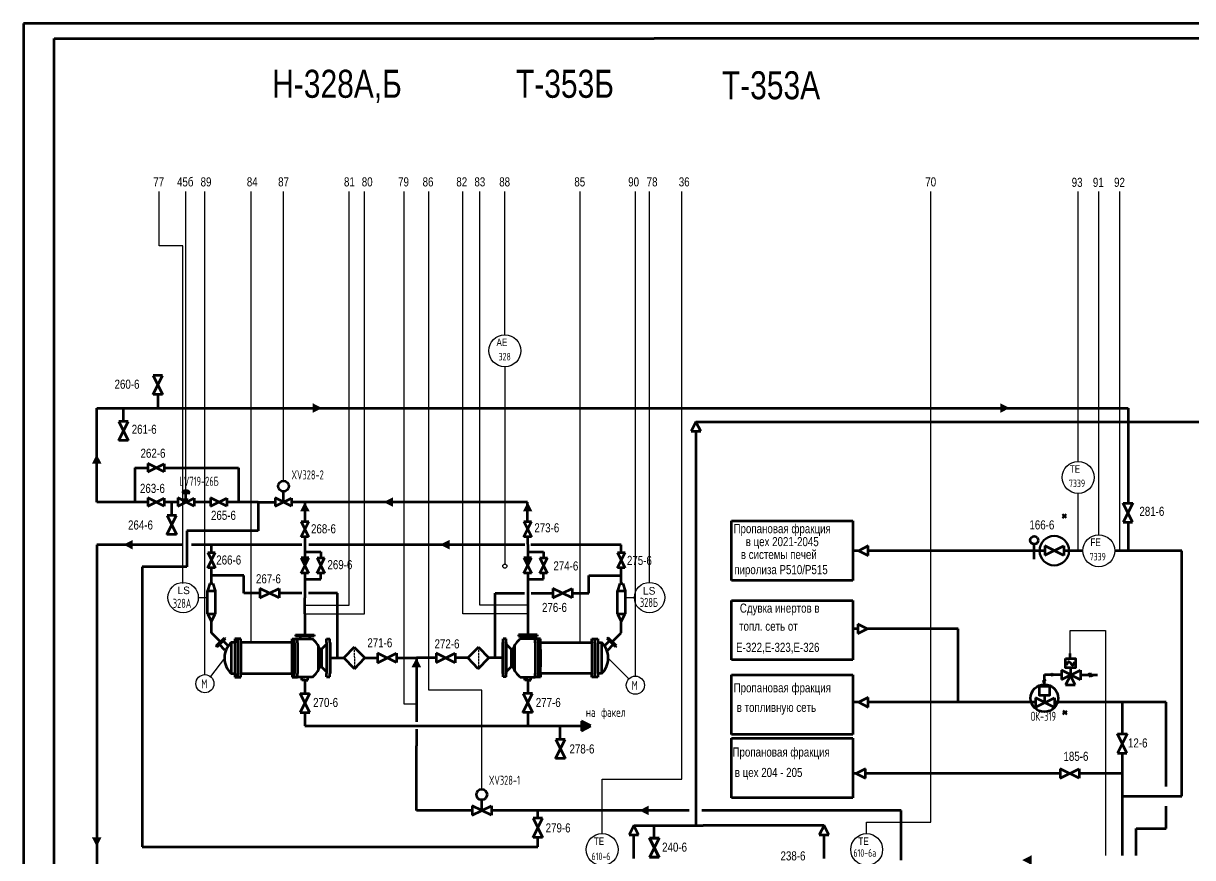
# Model space of a CAD drawing. Extents: x 906 to 2746, y -85 to 594.
# Drawn here: x 906.2 to 1291.4, y 319.2 to 594 of the extents above; entities that cross this region are included whole.
import ezdxf

# ---------------------------------------------------------------- set-up
doc = ezdxf.new("R2010")
doc.units = 0
doc.header["$MEASUREMENT"] = 0
doc.linetypes.add('STROKED', pattern=[6.5, 5, -1.5])
doc.layers.add('1', color=7, linetype='CONTINUOUS')
doc.layers.add('2', color=7, linetype='CONTINUOUS')
doc.styles.get("Standard").update_dxf_attribs({"font": 'MDM_Win'})
doc.styles.add('стиль1', font='txt.shx', dxfattribs={"width": 0.6})

msp = doc.modelspace()

# ---------------------------------------------------------------- hatches: boundary and pattern name
at = {"layer": '1', "lineweight": 30, "ltscale": 100}
msp.add_hatch(color=256, dxfattribs=at).paths.add_polyline_path([(1090.07, 364.12), (1093.15, 362.54), (1090.07, 360.97), (1090.07, 362.54)])
at = {"layer": '2', "lineweight": 80}
h = msp.add_hatch(color=256, dxfattribs=at)
h.paths.add_polyline_path([(998.94, 417.92), (997.69, 417.92), (998.93, 415.4), (998.94, 415.42)])
h.paths.add_polyline_path([(1000.19, 417.92), (998.94, 417.92), (998.94, 415.42)])
h = msp.add_hatch(color=256, dxfattribs=at)
h.paths.add_polyline_path([(1072.35, 417.92), (1071.1, 417.92), (1072.34, 415.4), (1072.35, 415.42)])
h.paths.add_polyline_path([(1073.6, 417.92), (1072.35, 417.92), (1072.35, 415.42)])

# ---------------------------------------------------------------- linework, layer by layer
at = {"layer": '1', "lineweight": 80}
for p, q in [((1093.97, 594), (906.16, 594)), ((906.16, 594), (906.16, -84.88)), ((2354.97, 594), (1093.97, 594)), ((916.35, -79.88), (916.35, 589)), ((916.35, 589), (1113.97, 589)), ((2349.97, 589), (1113.97, 589)), ((952.02, 478), (948.87, 478)), ((948.87, 478), (952.02, 471.7)), ((948.93, 471.7), (952.02, 478)), ((952.02, 471.7), (948.93, 471.7)), ((950.46, 471.7), (950.46, 467.27)), ((939.16, 462.84), (939.16, 467.27)), ((937.57, 456.54), (940.72, 462.84)), ((940.72, 462.84), (937.63, 462.84)), ((937.63, 462.84), (940.72, 456.54)), ((1127.78, 462.71), (1126.2, 459.62)), ((1127.78, 462.71), (1170.32, 462.71)), ((1129.35, 459.62), (1127.78, 462.71)), ((1170.32, 462.71), (1346.69, 462.71)), ((1126.2, 459.62), (1129.35, 459.62)), ((1127.78, 459.62), (1127.78, 329.71)), ((940.72, 456.54), (937.57, 456.54)), ((947.12, 448.99), (947.12, 446.29)), ((952.52, 446.29), (947.12, 448.99)), ((947.12, 446.29), (952.52, 448.93)), ((952.52, 448.93), (952.52, 446.29)), ((958.47, 439.38), (960.99, 439.38)), ((959.73, 436.3), (959.73, 439.38)), ((947.12, 437.66), (947.12, 434.96)), ((952.52, 434.96), (947.12, 437.66)), ((947.12, 434.96), (952.52, 437.61)), ((952.52, 437.61), (952.52, 434.96)), ((955.03, 431.87), (955.03, 436.3)), ((957, 437.66), (957, 434.96)), ((962.4, 434.96), (957, 437.66)), ((957, 434.96), (962.4, 437.61)), ((959.73, 436.3), (959.41, 437.62)), ((959.73, 436.3), (960.11, 437.62)), ((962.4, 437.61), (962.4, 434.96)), ((967.78, 437.66), (967.78, 434.96)), ((973.18, 434.96), (967.78, 437.66)), ((967.78, 434.96), (973.18, 437.61)), ((973.18, 437.61), (973.18, 434.96)), ((989.14, 437.66), (989.14, 434.96)), ((994.54, 434.96), (989.14, 437.66)), ((989.14, 434.96), (994.54, 437.61)), ((994.54, 437.61), (994.54, 434.96)), ((1271.68, 429.68), (1268.59, 435.98)), ((1268.59, 435.98), (1271.74, 435.98)), ((1271.74, 435.98), (1268.59, 429.68)), ((953.44, 425.57), (956.59, 431.87)), ((956.59, 431.87), (953.51, 431.87)), ((953.51, 431.87), (956.59, 425.57)), ((997.68, 429.88), (1000.13, 424.88)), ((997.68, 424.88), (1000.18, 429.88)), ((1071.09, 429.88), (1073.54, 424.88)), ((1071.09, 424.88), (1073.59, 429.88)), ((1139.46, 410.45), (1139.46, 430.1)), ((1139.46, 430.1), (1179.53, 430.1)), ((1179.53, 430.1), (1179.53, 410.45)), ((1268.59, 429.68), (1271.68, 429.68)), ((956.59, 425.57), (953.44, 425.57)), ((1000.13, 424.88), (997.68, 424.88)), ((1073.54, 424.88), (1071.09, 424.88)), ((1181.41, 420.27), (1179.53, 420.27)), ((1184.5, 421.85), (1181.41, 420.27)), ((1181.41, 420.27), (1184.5, 418.7)), ((1184.5, 418.7), (1184.5, 421.85)), ((1242.73, 420.27), (1184.5, 420.27)), ((1239.26, 417.44), (1239.26, 422.41)), ((1242.73, 421.83), (1242.73, 418.75)), ((1242.73, 418.75), (1249.03, 421.83)), ((1249.03, 418.68), (1242.73, 421.83)), ((1249.03, 421.83), (1249.03, 418.68)), ((1255.26, 420.27), (1249.03, 420.27)), ((1287.87, 420.27), (1265.78, 420.27)), ((1287.87, 339.4), (1287.87, 420.27)), ((966.89, 419.64), (969.34, 414.64)), ((966.89, 414.64), (969.39, 419.64)), ((997.69, 417.92), (1000.14, 412.92)), ((1000.19, 417.92), (997.69, 417.92)), ((997.69, 412.92), (1000.19, 417.92)), ((1002.93, 417.92), (1005.38, 412.92)), ((1002.93, 412.92), (1005.43, 417.92)), ((1071.1, 417.92), (1073.55, 412.92)), ((1073.6, 417.92), (1071.1, 417.92)), ((1071.1, 412.92), (1073.6, 417.92)), ((1076.33, 417.92), (1078.78, 412.92)), ((1076.33, 412.92), (1078.83, 417.92)), ((1101.93, 419.64), (1104.38, 414.64)), ((1101.93, 414.64), (1104.43, 419.64)), ((969.34, 414.64), (966.89, 414.64)), ((1000.14, 412.92), (997.69, 412.92)), ((1005.38, 412.92), (1002.93, 412.92)), ((1073.55, 412.92), (1071.1, 412.92)), ((1078.78, 412.92), (1076.33, 412.92)), ((1104.38, 414.64), (1101.93, 414.64)), ((1179.53, 410.45), (1139.46, 410.45)), ((990.39, 404.78), (984.09, 407.87)), ((984.09, 407.87), (984.09, 404.72)), ((984.09, 404.72), (990.39, 407.87)), ((990.39, 407.87), (990.39, 404.78)), ((1086.97, 404.78), (1080.67, 407.87)), ((1080.67, 407.87), (1080.67, 404.72)), ((1080.67, 404.72), (1086.97, 407.87)), ((1086.97, 407.87), (1086.97, 404.78)), ((1139.46, 384.27), (1139.46, 403.92)), ((1139.46, 403.92), (1179.53, 403.92)), ((1179.53, 403.92), (1179.53, 384.27)), ((966.88, 399.46), (968.13, 396.96)), ((968.13, 396.96), (969.38, 399.46)), ((1101.91, 399.46), (1103.16, 396.96)), ((1103.16, 396.96), (1104.41, 399.46)), ((1181.11, 394.54), (1179.65, 394.54)), ((1184.2, 394.54), (1181.11, 396.11)), ((1181.11, 396.11), (1181.11, 392.96)), ((1181.11, 392.96), (1184.2, 394.54)), ((1214.15, 394.54), (1184.2, 394.54)), ((1214.15, 370.32), (1214.15, 394.54)), ((1029.12, 383.43), (1022.82, 386.51)), ((1022.82, 386.51), (1022.82, 383.36)), ((1022.82, 383.36), (1029.12, 386.51)), ((1029.12, 386.51), (1029.12, 383.43)), ((1042.17, 386.51), (1042.17, 383.43)), ((1042.17, 383.43), (1048.47, 386.51)), ((1048.47, 383.36), (1042.17, 386.51)), ((1048.47, 386.51), (1048.47, 383.36)), ((1251.14, 384.83), (1251.14, 386.37)), ((1179.53, 384.27), (1139.46, 384.27)), ((1251.34, 379.35), (1251.34, 381.67)), ((1139.46, 359.73), (1139.46, 379.39)), ((1139.46, 379.39), (1179.53, 379.39)), ((1179.53, 379.39), (1179.53, 359.73)), ((1243.04, 377.82), (1242.07, 377.33)), ((1242.62, 375.7), (1242.62, 379.5)), ((1242.62, 379.5), (1248.16, 379.5)), ((1244.48, 379.86), (1245.15, 379.14)), ((1245.03, 379.86), (1245.63, 379.2)), ((1248.22, 380.91), (1248.22, 377.82)), ((1248.22, 377.82), (1254.52, 380.91)), ((1254.52, 377.76), (1248.22, 380.91)), ((1251.17, 379.13), (1249.6, 376.04)), ((1252.75, 376.04), (1251.17, 379.13)), ((1254.52, 380.91), (1254.52, 377.76)), ((1254.52, 379.33), (1260.08, 379.33)), ((1257, 379.9), (1257.77, 378.67)), ((1257.61, 380.05), (1258.23, 378.67)), ((1242.92, 377.33), (1242.01, 376.91)), ((1249.6, 376.04), (1252.75, 376.04)), ((997.37, 373.24), (1000.46, 373.24)), ((1000.46, 373.24), (997.37, 366.94)), ((1000.52, 366.94), (997.37, 373.24)), ((1070.77, 366.94), (1073.92, 373.24)), ((1073.92, 373.24), (1070.84, 373.24)), ((1070.84, 373.24), (1073.92, 366.94)), ((1181.41, 370.32), (1179.78, 370.32)), ((1184.5, 371.89), (1181.41, 370.32)), ((1181.41, 370.32), (1184.5, 368.74)), ((1184.5, 368.74), (1184.5, 371.89)), ((1239.38, 370.32), (1184.5, 370.32)), ((1239.63, 371.8), (1239.63, 368.71)), ((1239.63, 368.71), (1245.93, 371.8)), ((1245.93, 368.65), (1239.63, 371.8)), ((1242.75, 370.24), (1242.75, 372.57)), ((1268.29, 370.32), (1245.62, 370.32)), ((1245.93, 371.8), (1245.93, 368.65)), ((1268.29, 359.9), (1268.29, 370.32)), ((1282.77, 370.32), (1268.29, 370.32)), ((1282.77, 342.57), (1282.77, 370.32)), ((997.37, 366.94), (1000.52, 366.94)), ((1073.92, 366.94), (1070.77, 366.94)), ((1083.09, 358.11), (1083.09, 362.54)), ((1093.15, 362.54), (1090.07, 364.12)), ((1090.07, 364.12), (1090.07, 360.97)), ((1090.07, 360.97), (1093.15, 362.54)), ((1179.53, 359.73), (1139.46, 359.73)), ((1139.46, 338.81), (1139.46, 358.46)), ((1139.46, 358.46), (1179.53, 358.46)), ((1179.53, 358.46), (1179.53, 338.81)), ((1269.8, 353.6), (1266.71, 359.9)), ((1266.71, 359.9), (1269.86, 359.9)), ((1269.86, 359.9), (1266.72, 353.6)), ((1081.5, 351.81), (1084.65, 358.11)), ((1084.65, 358.11), (1081.56, 358.11)), ((1081.56, 358.11), (1084.65, 351.81)), ((1084.65, 351.81), (1081.5, 351.81)), ((1266.72, 353.6), (1269.8, 353.6)), ((1268.29, 319.9), (1268.29, 353.6)), ((1180.57, 346.86), (1179.53, 346.86)), ((1183.65, 348.44), (1180.57, 346.86)), ((1180.57, 346.86), (1183.65, 345.29)), ((1183.65, 345.29), (1183.65, 348.44)), ((1247.77, 346.86), (1183.65, 346.86)), ((1247.77, 348.44), (1247.77, 345.35)), ((1247.77, 345.35), (1254.07, 348.44)), ((1254.07, 345.29), (1247.77, 348.44)), ((1254.07, 348.44), (1254.07, 345.29)), ((1268.29, 346.86), (1254.07, 346.86)), ((1268.29, 339.4), (1274.96, 339.4)), ((1274.96, 339.4), (1281.26, 339.4)), ((1281.26, 339.4), (1287.87, 339.4)), ((1054.06, 336.27), (1054.06, 333.18)), ((1054.06, 333.18), (1060.36, 336.27)), ((1060.36, 333.12), (1054.06, 336.27)), ((1060.36, 336.27), (1060.36, 333.12)), ((1179.53, 338.81), (1139.46, 338.81)), ((1282.77, 328.78), (1282.77, 336.11)), ((1074.1, 325.81), (1077.25, 332.11)), ((1077.25, 332.11), (1074.17, 332.11)), ((1074.17, 332.11), (1077.25, 325.81)), ((1107.31, 329.71), (1105.73, 326.62)), ((1107.31, 329.71), (1130.14, 329.71)), ((1108.88, 326.62), (1107.31, 329.71)), ((1114.06, 325.58), (1114.06, 329.71)), ((1114.06, 325.58), (1114.06, 329.71)), ((1169.99, 329.71), (1130.14, 329.71)), ((1169.99, 329.71), (1168.42, 326.62)), ((1171.57, 326.62), (1169.99, 329.71)), ((1272.82, 328.78), (1282.77, 328.78)), ((1272.82, 319.9), (1272.82, 328.78)), ((1077.25, 325.81), (1074.1, 325.81)), ((1105.73, 326.62), (1108.88, 326.62)), ((1107.31, 318.85), (1107.31, 326.62)), ((1115.62, 325.58), (1112.47, 325.58)), ((1112.47, 325.58), (1115.62, 319.28)), ((1115.58, 319.28), (1112.5, 325.58)), ((1112.5, 325.58), (1115.65, 325.58)), ((1115.65, 325.58), (1112.5, 319.28)), ((1112.53, 319.28), (1115.62, 325.58)), ((1168.42, 326.62), (1171.57, 326.62)), ((1169.99, 318.85), (1169.99, 326.62)), ((1112.5, 319.28), (1115.58, 319.28)), ((1115.62, 319.28), (1112.53, 319.28))]:
    msp.add_line(p, q, dxfattribs=at)
at = {"layer": '1', "lineweight": 30, "ltscale": 100}
for p, q in [((950.92, 520.68), (950.92, 538.59)), ((959.73, 440.01), (959.73, 538.59)), ((965.96, 379.45), (965.96, 538.64)), ((981.23, 390.07), (981.23, 538.64)), ((991.86, 443.28), (991.86, 538.64)), ((1013.47, 402.32), (1013.47, 538.64)), ((1018.6, 399.53), (1018.6, 538.64)), ((1031.67, 369.72), (1031.67, 538.64)), ((1039.71, 374.31), (1039.71, 538.64)), ((1050.94, 399.53), (1050.94, 538.64)), ((1056.56, 402.32), (1056.56, 538.64)), ((1064.8, 491.41), (1064.8, 538.64)), ((1089.68, 390.07), (1089.68, 538.64)), ((1107.81, 378.95), (1107.81, 538.64)), ((1112.49, 409.83), (1112.49, 538.64)), ((1123.16, 344.97), (1123.16, 538.64)), ((1253.72, 449.69), (1253.72, 538.64)), ((1260.52, 425.54), (1260.52, 538.64)), ((1267.5, 420.27), (1267.5, 538.64)), ((958.72, 520.68), (950.92, 520.68)), ((958.72, 409.49), (958.72, 520.68)), ((1064.8, 480.89), (1064.8, 415.87)), ((1253.72, 420.27), (1253.72, 439.17)), ((998.94, 402.32), (1013.47, 402.32)), ((1072.35, 402.32), (1056.56, 402.32)), ((998.94, 399.53), (1018.6, 399.53)), ((1072.35, 399.53), (1050.94, 399.53)), ((972.39, 384.92), (967.76, 378.84)), ((1098.9, 384.92), (1105.71, 378.08)), ((1057.18, 374.31), (1039.71, 374.31)), ((1057.18, 341.69), (1057.18, 374.31)), ((1035.65, 369.72), (1031.67, 369.72)), ((1096.87, 327.06), (1096.87, 344.97)), ((1096.87, 344.97), (1123.16, 344.97))]:
    msp.add_line(p, q, dxfattribs=at)
at = {"layer": '1', "lineweight": 30}
for p, q in [((1205.14, 330.88), (1205.14, 538.64)), ((1251.14, 386.37), (1251.14, 393.99)), ((1251.14, 393.99), (1262.69, 393.99)), ((1262.69, 393.99), (1262.69, 319.9)), ((1184.03, 327.06), (1184.03, 330.88)), ((1184.03, 330.88), (1205.14, 330.88))]:
    msp.add_line(p, q, dxfattribs=at)
at = {"layer": '1', "lineweight": 80, "ltscale": 100}
for p, q in [((930.32, 436.3), (930.32, 467.27)), ((930.32, 467.27), (1270.17, 467.27)), ((1270.17, 467.27), (1270.17, 435.98)), ((942.93, 447.62), (942.93, 436.3)), ((942.93, 447.62), (947.12, 447.62)), ((952.52, 447.62), (976.99, 447.62)), ((976.99, 447.62), (976.99, 436.3)), ((991.86, 436.3), (991.86, 439.76)), ((942.93, 436.3), (930.32, 436.3)), ((947.12, 436.3), (942.93, 436.3)), ((955.03, 436.3), (952.52, 436.3)), ((957, 436.3), (955.03, 436.3)), ((967.78, 436.3), (962.4, 436.3)), ((983.47, 436.3), (973.18, 436.3)), ((983.47, 436.3), (988.87, 436.3)), ((983.47, 436.3), (983.47, 426.87)), ((989.14, 436.3), (988.87, 436.3)), ((998.92, 436.3), (994.54, 436.3)), ((1072.32, 436.3), (998.92, 436.3)), ((998.92, 436.3), (998.92, 429.88)), ((1072.32, 429.88), (1072.32, 436.3)), ((997.68, 429.88), (1000.18, 429.88)), ((1071.09, 429.88), (1073.59, 429.88)), ((1270.17, 429.68), (1270.17, 420.27)), ((983.47, 426.87), (959.97, 426.87)), ((959.97, 426.87), (959.97, 414.91)), ((998.92, 424.88), (998.93, 419.92)), ((1072.32, 424.88), (1072.34, 419.92)), ((930.32, 422.26), (930.32, 408.92)), ((958.49, 422.26), (930.32, 422.26)), ((997.96, 422.26), (961.51, 422.26)), ((968.13, 419.64), (968.13, 422.26)), ((1071.38, 422.26), (1000.18, 422.26)), ((1103.16, 422.26), (1073.39, 422.26)), ((1103.16, 419.64), (1103.16, 422.26)), ((966.89, 419.64), (969.39, 419.64)), ((998.93, 419.92), (1004.18, 419.92)), ((998.93, 419.92), (998.93, 417.92)), ((1002.93, 417.92), (1005.43, 417.92)), ((1004.18, 419.92), (1004.18, 417.92)), ((1072.34, 419.92), (1077.58, 419.92)), ((1072.34, 419.92), (1072.34, 417.92)), ((1076.33, 417.92), (1078.83, 417.92)), ((1077.58, 419.92), (1077.58, 417.92)), ((1101.93, 419.64), (1104.43, 419.64)), ((959.97, 414.91), (945.29, 414.91)), ((945.29, 414.91), (945.29, 322.73)), ((968.13, 409.49), (968.13, 414.64)), ((998.94, 412.92), (998.94, 404.72)), ((1004.18, 410.92), (1004.18, 412.92)), ((1072.35, 412.92), (1072.35, 399.53)), ((1077.58, 410.92), (1077.58, 412.92)), ((1103.16, 409.49), (1103.16, 414.64)), ((930.32, 408.92), (930.32, 133.14)), ((967.63, 409.49), (966.88, 407.1)), ((968.13, 409.49), (967.63, 409.49)), ((978.8, 412.1), (968.13, 412.1)), ((968.13, 409.49), (968.63, 409.49)), ((968.63, 409.49), (969.38, 407.1)), ((978.8, 406.31), (978.8, 412.1)), ((998.94, 410.92), (1004.18, 410.92)), ((1072.35, 410.92), (1077.58, 410.92)), ((1092.49, 406.31), (1092.49, 412.1)), ((1092.49, 412.1), (1103.16, 412.1)), ((1102.66, 409.49), (1101.91, 407.1)), ((1103.16, 409.49), (1102.66, 409.49)), ((1103.16, 409.49), (1103.66, 409.49)), ((1103.66, 409.49), (1104.41, 407.1)), ((966.88, 399.46), (966.88, 407.1)), ((966.88, 407.1), (969.38, 407.1)), ((969.38, 407.1), (969.38, 399.46)), ((984.09, 406.31), (978.8, 406.31)), ((997.86, 406.31), (990.39, 406.31)), ((998.94, 399.53), (998.94, 404.72)), ((1009.64, 406.31), (1000.13, 406.31)), ((1009.64, 384.93), (1009.64, 406.31)), ((1061.65, 384.93), (1061.65, 406.31)), ((1061.65, 406.31), (1071.27, 406.31)), ((1073.53, 406.31), (1080.67, 406.31)), ((1086.97, 406.31), (1092.49, 406.31)), ((1101.91, 399.46), (1101.91, 407.1)), ((1101.91, 407.1), (1104.41, 407.1)), ((1104.41, 407.1), (1104.41, 399.46)), ((966.88, 399.46), (969.38, 399.46)), ((1101.91, 399.46), (1104.41, 399.46)), ((1007.23, 384.93), (1011.75, 384.93)), ((1018.7, 384.94), (1022.82, 384.94)), ((1029.12, 384.95), (1035.65, 384.95)), ((1042.17, 384.95), (1035.65, 384.95)), ((1035.65, 384.95), (1035.65, 363.87)), ((1052.59, 384.94), (1048.47, 384.94)), ((1064.06, 384.93), (1059.54, 384.93)), ((997.94, 377.64), (997.94, 378.64)), ((998.94, 377.64), (997.94, 377.64)), ((998.94, 377.64), (999.94, 377.64)), ((998.94, 377.64), (998.94, 373.24)), ((999.94, 377.64), (999.94, 378.64)), ((1071.35, 377.64), (1071.35, 378.64)), ((1072.35, 377.64), (1071.35, 377.64)), ((1072.35, 377.64), (1073.35, 377.64)), ((1072.35, 377.64), (1072.35, 373.24)), ((1073.35, 377.64), (1073.35, 378.64)), ((998.94, 366.94), (998.94, 362.54)), ((1072.35, 366.94), (1072.35, 362.54)), ((998.94, 362.54), (1072.35, 362.54)), ((1072.35, 362.54), (1090.07, 362.54)), ((1035.65, 361.52), (1035.65, 355.98)), ((1035.65, 334.71), (1035.65, 355.98)), ((1057.18, 334.71), (1057.18, 338.17)), ((1054.06, 334.71), (1035.65, 334.71)), ((1125.56, 334.71), (1060.36, 334.71)), ((1075.69, 332.11), (1075.69, 334.71)), ((1195.42, 334.71), (1129.73, 334.71)), ((1195.42, 318.35), (1195.42, 334.71)), ((1075.69, 322.73), (1075.69, 325.81)), ((945.29, 322.73), (959.97, 322.73)), ((959.97, 322.73), (1075.69, 322.73))]:
    msp.add_line(p, q, dxfattribs=at)
at = {"layer": '1', "lineweight": 50}
for p, q in [((1248.52, 431.64), (1249.81, 431.65)), ((1248.53, 431.02), (1249.77, 432.27)), ((1248.55, 432.29), (1249.77, 431.06)), ((1248.72, 366.33), (1249.97, 367.57)), ((1248.72, 366.95), (1250, 366.95)), ((1248.74, 367.59), (1249.97, 366.36))]:
    msp.add_line(p, q, dxfattribs=at)
at = {"layer": '1', "linetype": 'STROKED', "lineweight": 30, "ltscale": 0.151}
for p, q in [((1015.19, 388.53), (1015.23, 381.38)), ((1056.11, 388.53), (1056.07, 381.38))]:
    msp.add_line(p, q, dxfattribs=at)
at = {"layer": '1', "lineweight": 80}
for points in [[(1249.59, 384.8), (1252.83, 384.8), (1252.83, 381.7), (1249.59, 381.7)], [(1241, 375.7), (1244.24, 375.7), (1244.24, 372.6), (1241, 372.6)]]:
    msp.add_lwpolyline(points, close=True, dxfattribs=at)
at = {"layer": '1', "lineweight": 30}
for centre in [(1064.8, 486.15), (1253.72, 444.43), (1260.52, 420.27), (1096.87, 321.8), (1184.03, 321.8)]:
    msp.add_circle(centre, 5.26, dxfattribs=at)
at = {"layer": '1', "lineweight": 80, "ltscale": 100}
for centre in [(991.86, 441.52), (1057.18, 339.93)]:
    msp.add_circle(centre, 1.76, dxfattribs=at)
at = {"layer": '1', "lineweight": 80}
msp.add_circle((1239.26, 423.72), 1.31, dxfattribs=at)
at = {"layer": '1', "lineweight": 50}
msp.add_circle((1245.85, 420.27), 4.85, dxfattribs=at)
at = {"layer": '1', "lineweight": 30, "ltscale": 100}
msp.add_circle((1064.8, 415.19), 0.683, dxfattribs=at)
at = {"layer": '1', "lineweight": 60}
msp.add_circle((1242.59, 371.68), 4.52, dxfattribs=at)
at = {"layer": '1', "lineweight": 80}
msp.add_arc((959.73, 438.44), 1.58, 36.8699, 143.1301, dxfattribs=at)
msp.add_spline([(1250, 382.58), (1250.67, 383.73), (1251.87, 382.64), (1252.6, 383.61)], degree=3, dxfattribs=at)
for points in [[(1004.58, 467.27), (1001.5, 468.85), (1001.5, 465.7)], [(1231.15, 467.27), (1228.06, 468.85), (1228.06, 465.7)], [(930.32, 452.01), (928.75, 448.93), (931.9, 448.93)], [(998.92, 436.3), (997.34, 433.21), (1000.49, 433.21)], [(1024.87, 436.3), (1027.96, 434.72), (1027.96, 437.87)], [(1072.32, 436.3), (1070.75, 433.21), (1073.9, 433.21)], [(939.09, 422.26), (942.18, 420.68), (942.18, 423.83)], [(1043.49, 422.26), (1046.58, 420.68), (1046.58, 423.83)], [(1035.65, 384.95), (1034.07, 381.87), (1037.22, 381.87)], [(1109.15, 334.71), (1112.23, 333.13), (1112.23, 336.28)], [(930.32, 322.73), (931.9, 325.81), (928.75, 325.81)], [(1235.27, 318.35), (1238.36, 316.77), (1238.36, 319.92)]]:
    msp.add_solid(points, dxfattribs=at)
at = {"layer": '2', "lineweight": 30}
for p, q in [((963.8, 404.83), (966.88, 404.83)), ((1104.41, 404.83), (1107.49, 404.83))]:
    msp.add_line(p, q, dxfattribs=at)
at = {"layer": '2', "lineweight": 80}
for p, q in [((968.13, 393.22), (968.13, 396.96)), ((998.94, 399.53), (998.94, 392.61)), ((1072.35, 399.53), (1072.35, 392.61)), ((1103.16, 393.22), (1103.16, 396.96)), ((971.08, 390.26), (968.13, 393.22)), ((1100.21, 390.26), (1103.16, 393.22)), ((969.73, 388.91), (972.43, 391.61)), ((970.05, 388.6), (970.78, 389.33)), ((970.78, 389.33), (971.38, 389.93)), ((972.58, 387.54), (970.78, 389.33)), ((971.38, 389.93), (972.02, 390.56)), ((972.02, 390.56), (972.75, 391.3)), ((973.65, 388.93), (972.02, 390.56)), ((972.43, 391.61), (972.75, 391.3)), ((975.8, 390.07), (974.66, 390.07)), ((974.66, 390.07), (974.66, 379.77)), ((977.83, 391.21), (975.8, 391.21)), ((975.8, 391.21), (975.8, 390.07)), ((975.8, 390.07), (975.8, 379.77)), ((976.81, 389.95), (976.81, 391.21)), ((976.81, 389.95), (976.81, 379.77)), ((977.83, 390.07), (977.83, 391.21)), ((977.83, 390.07), (977.83, 379.81)), ((994.74, 390.07), (977.83, 390.07)), ((994.74, 390.07), (994.74, 391.21)), ((994.74, 391.21), (996.51, 391.21)), ((994.74, 379.77), (994.74, 390.07)), ((995.47, 389.95), (995.47, 391.21)), ((995.47, 389.95), (995.47, 379.77)), ((995.86, 392.61), (995.86, 392.1)), ((995.86, 392.61), (1002.02, 392.61)), ((998.94, 392.1), (995.86, 392.1)), ((996.51, 389.95), (996.51, 391.21)), ((996.51, 391.21), (1001.38, 391.21)), ((996.51, 389.95), (996.51, 379.77)), ((997.4, 392.1), (997.4, 391.21)), ((1002.02, 392.1), (998.94, 392.1)), ((1000.48, 392.1), (1000.48, 391.21)), ((1002.02, 392.61), (1002.02, 392.1)), ((1006.06, 389.46), (1004.4, 387.8)), ((1006.06, 390.01), (1006.06, 391.27)), ((1006.06, 391.27), (1007.09, 391.27)), ((1006.06, 390.01), (1006.06, 379.84)), ((1007.09, 390.01), (1007.09, 391.27)), ((1007.09, 390.01), (1007.09, 379.84)), ((1007.09, 390.01), (1007.23, 390.01)), ((1007.23, 390.01), (1007.23, 379.84)), ((1064.2, 390.01), (1064.06, 390.01)), ((1064.06, 390.01), (1064.06, 379.84)), ((1064.2, 390.01), (1064.2, 391.27)), ((1065.24, 391.27), (1064.2, 391.27)), ((1064.2, 390.01), (1064.2, 379.84)), ((1065.24, 390.01), (1065.24, 391.27)), ((1065.24, 390.01), (1065.24, 379.84)), ((1065.24, 389.46), (1066.89, 387.8)), ((1069.27, 392.61), (1069.27, 392.1)), ((1075.43, 392.61), (1069.27, 392.61)), ((1069.27, 392.1), (1072.35, 392.1)), ((1074.79, 391.21), (1069.91, 391.21)), ((1070.81, 392.1), (1070.81, 391.21)), ((1072.35, 392.1), (1075.43, 392.1)), ((1073.89, 392.1), (1073.89, 391.21)), ((1074.79, 389.95), (1074.79, 391.21)), ((1076.55, 391.21), (1074.79, 391.21)), ((1074.79, 389.95), (1074.79, 379.77)), ((1075.43, 392.61), (1075.43, 392.1)), ((1075.82, 389.95), (1075.82, 391.21)), ((1075.82, 389.95), (1075.82, 379.77)), ((1076.55, 390.07), (1076.55, 391.21)), ((1076.55, 390.07), (1093.46, 390.07)), ((1076.55, 379.77), (1076.55, 390.07)), ((1093.46, 390.07), (1093.46, 391.21)), ((1093.46, 391.21), (1095.5, 391.21)), ((1093.46, 390.07), (1093.46, 379.81)), ((1094.48, 389.95), (1094.48, 391.21)), ((1094.48, 389.95), (1094.48, 379.77)), ((1095.5, 391.21), (1095.5, 390.07)), ((1095.5, 390.07), (1095.5, 379.77)), ((1095.5, 390.07), (1096.63, 390.07)), ((1096.63, 390.07), (1096.63, 379.77)), ((1097.64, 388.93), (1099.28, 390.56)), ((1098.86, 391.61), (1098.54, 391.3)), ((1099.28, 390.56), (1098.54, 391.3)), ((1098.72, 387.54), (1100.51, 389.33)), ((1101.56, 388.91), (1098.86, 391.61)), ((1099.91, 389.93), (1099.28, 390.56)), ((1100.51, 389.33), (1099.91, 389.93)), ((1101.24, 388.6), (1100.51, 389.33)), ((970.05, 388.6), (969.73, 388.91)), ((972.58, 387.54), (972.81, 387.3)), ((975.8, 388.04), (975.8, 381.3)), ((994.74, 387.78), (994.74, 382.06)), ((1003.27, 389.03), (1003.27, 380.82)), ((1004.4, 387.8), (1003.86, 387.8)), ((1003.86, 387.8), (1003.86, 382.04)), ((1004.4, 387.8), (1004.4, 382.04)), ((1015.19, 388.53), (1011.75, 384.93)), ((1015.19, 388.53), (1018.7, 384.93)), ((1056.11, 388.53), (1052.59, 384.93)), ((1056.11, 388.53), (1059.54, 384.93)), ((1066.89, 387.8), (1066.89, 382.04)), ((1066.89, 387.8), (1067.43, 387.8)), ((1067.43, 387.8), (1067.43, 382.04)), ((1068.02, 389.03), (1068.02, 380.82)), ((1076.55, 387.78), (1076.55, 382.06)), ((1095.5, 388.04), (1095.5, 381.3)), ((1098.72, 387.54), (1098.48, 387.3)), ((1101.24, 388.6), (1101.56, 388.91)), ((1003.86, 382.04), (1004.4, 382.04)), ((1006.06, 380.39), (1004.4, 382.04)), ((1015.23, 381.38), (1011.75, 384.93)), ((1015.23, 381.38), (1018.7, 384.94)), ((1056.07, 381.38), (1052.59, 384.94)), ((1056.07, 381.38), (1059.54, 384.93)), ((1065.24, 380.39), (1066.89, 382.04)), ((1067.43, 382.04), (1066.89, 382.04)), ((974.66, 379.77), (975.79, 379.77)), ((975.79, 379.77), (975.79, 378.64)), ((975.79, 378.64), (977.83, 378.64)), ((976.81, 378.64), (976.81, 379.77)), ((977.83, 379.77), (994.74, 379.77)), ((977.83, 378.64), (977.83, 379.77)), ((994.74, 379.77), (994.74, 378.64)), ((994.74, 378.64), (996.5, 378.64)), ((995.47, 378.64), (995.47, 379.77)), ((996.5, 378.64), (996.5, 379.77)), ((1001.38, 378.64), (996.5, 378.64)), ((1006.06, 378.7), (1006.06, 379.84)), ((1006.06, 378.7), (1007.09, 378.7)), ((1007.09, 378.7), (1007.09, 379.84)), ((1007.23, 379.84), (1007.09, 379.84)), ((1064.06, 379.84), (1064.2, 379.84)), ((1064.21, 378.7), (1064.21, 379.84)), ((1065.24, 378.7), (1064.21, 378.7)), ((1065.24, 378.7), (1065.24, 379.84)), ((1069.91, 378.64), (1074.79, 378.64)), ((1074.79, 378.64), (1074.79, 379.77)), ((1076.55, 378.64), (1074.79, 378.64)), ((1075.82, 378.64), (1075.82, 379.77)), ((1093.46, 379.77), (1076.55, 379.77)), ((1076.55, 379.77), (1076.55, 378.64)), ((1093.46, 378.64), (1093.46, 379.77)), ((1095.5, 378.64), (1093.46, 378.64)), ((1094.48, 378.64), (1094.48, 379.77)), ((1095.5, 379.77), (1095.5, 378.64)), ((1096.63, 379.77), (1095.5, 379.77))]:
    msp.add_line(p, q, dxfattribs=at)
at = {"layer": '2', "lineweight": 30}
for centre, radius in [((958.8, 404.83), 5), ((1112.49, 404.83), 5), ((965.96, 376.46), 2.98), ((1107.81, 375.97), 2.98)]:
    msp.add_circle(centre, radius, dxfattribs=at)
at = {"layer": '2', "lineweight": 80}
for centre, radius, start, end in [((979.36, 384.92), 6.97, 132.3842, 227.6158), ((996.33, 384.92), 8.07, 20.9159, 51.2007), ((1074.97, 384.92), 8.07, 128.7993, 159.0841), ((1091.93, 384.92), 6.97, 312.3842, 47.6158), ((996.33, 384.92), 8.07, 308.7993, 339.0841), ((1074.97, 384.92), 8.07, 200.9159, 231.2007)]:
    msp.add_arc(centre, radius, start, end, dxfattribs=at)

# ---------------------------------------------------------------- texts
at = {"layer": '1', "lineweight": 80, "width": 0.8}
for s, p in [('Н-328А,Б', (988.14, 569.48)), ('Т-353Б', (1068.47, 569.48)), ('Т-353А', (1136.32, 569))]:
    msp.add_text(s, height=9.233, dxfattribs=at).set_placement(p)
at = {"layer": '1', "lineweight": 30, "width": 0.8}
for s, height, p in [('77', 3, (948.97, 540.29)), ('45б', 3, (956.78, 540.29)), ('89', 3, (964.55, 540.29)), ('84', 3, (979.79, 540.29)), ('87', 3, (990.1, 540.29)), ('81', 3, (1011.8, 540.29)), ('80', 3, (1017.66, 540.29)), ('79', 3, (1029.63, 540.29)), ('86', 3, (1037.71, 540.29)), ('82', 3, (1048.82, 540.29)), ('83', 3, (1054.78, 540.29)), ('88', 3, (1062.96, 540.29)), ('85', 3, (1087.71, 540.29)), ('90', 3, (1105.46, 540.29)), ('78', 3, (1111.54, 540.29)), ('36', 3, (1122.12, 540.29)), ('70', 3, (1203.36, 540.29)), ('93', 3, (1251.59, 540.14)), ('91', 3, (1258.57, 540.14)), ('92', 3, (1265.56, 540.14)), (' АE', 2.5, (1061.31, 487.67)), ('260-6', 3, (936.2, 473.63)), ('261-6', 3, (941.85, 458.79)), ('262-6', 3, (944.76, 450.89)), (' TE', 2.5, (1250.23, 445.95)), ('263-6', 3, (944.57, 439.31)), ('265-6', 3, (967.98, 430.44)), ('281-6', 3, (1273.91, 431.75)), ('264-6', 3, (940.64, 427.25)), ('268-6', 3, (1000.94, 425.99)), ('273-6', 3, (1074.53, 426.32)), ('Пропановая фракция', 3, (1140.16, 426.04)), ('166-6', 3, (1237.67, 427.28)), ('в цех 2021-2045', 3, (1144.17, 421.77)), (' FE', 2.5, (1257.03, 421.8)), ('в системы печей', 3, (1142.57, 417.52)), ('266-6', 3, (969.71, 415.72)), ('269-6', 3, (1006.35, 414.18)), ('274-6', 3, (1080.81, 413.77)), ('275-6', 3, (1105.04, 415.58)), ('267-6', 3, (982.79, 409.52)), ('пиролиза Р510/Р515', 3, (1140.4, 412.54)), ('276-6', 3, (1077.06, 400.08)), ('Сдувка инертов в', 3, (1142.25, 399.86)), ('топл. сеть от', 3, (1141.99, 393.9)), ('271-6', 3, (1019.51, 388.43)), ('272-6', 3, (1041.64, 388.09)), ('Е-322,Е-323,Е-326', 3, (1141, 386.94)), ('Пропановая фракция', 3, (1140.2, 373.62)), ('270-6', 3, (1001.64, 368.77)), ('277-6', 3, (1075.01, 368.77)), ('в топливную сеть', 3, (1141.21, 367.15)), ('12-6', 3, (1270.15, 355.44)), ('278-6', 3, (1086.11, 353.47)), ('Пропановая фракция', 3, (1139.82, 352.44)), ('185-6', 3, (1248.89, 351.04)), ('в цех 204 - 205', 3, (1140.58, 345.72)), ('279-6', 3, (1078.26, 327.46)), (' TE', 2.5, (1093.38, 323.32)), ('240-6', 3, (1116.63, 321.11)), (' TE', 2.5, (1180.54, 323.32)), ('238-6', 3, (1155.65, 318.24))]:
    msp.add_text(s, height=height, dxfattribs=at).set_placement(p)
at = {"layer": '1', "lineweight": 30, "style": 'стиль1', "width": 0.6}
for s, p in [('328', (1062.75, 482.94)), ('7339', (1250.69, 441.22)), ('7339', (1257.5, 417.06)), ('610-6', (1093.38, 318.32)), ('610-6а', (1179.67, 319.45))]:
    msp.add_text(s, height=2.5, dxfattribs=at).set_placement(p)
at = {"layer": '1', "lineweight": 30, "insert": (1238.07, 367.22), "char_height": 3, "width": 15.2901, "attachment_point": 1, "style": 'стиль1'}
msp.add_mtext('ОК-319', dxfattribs=at)
at = {"layer": '2', "lineweight": 30}
for p in [(956.94, 405.96), (1110.33, 405.81)]:
    msp.add_text('LS', height=2.5, dxfattribs=at).set_placement(p)
at = {"layer": '2', "lineweight": 30, "style": 'стиль1'}
for s, width, p in [('М', 0.6, (964.77, 374.9)), ('М', 0.6, (1106.62, 374.4)), ('на факел', 0.7, (1091.5, 365.54))]:
    msp.add_text(s, height=3, dxfattribs=dict(at, width=width)).set_placement(p)
at = {"layer": '2', "lineweight": 30, "char_height": 3, "width": 14.7924, "attachment_point": 1, "style": 'стиль1'}
for s, insert in [('LV719-26Б', (957.58, 444.66)), ('XV328-2', (994.51, 446.76)), ('328Б', (1109.31, 404.74)), ('328А', (955.4, 404.43)), ('XV328-1', (1059.56, 346.14))]:
    msp.add_mtext(s, dxfattribs=dict(at, insert=insert))

doc.saveas('drawing.dxf')
